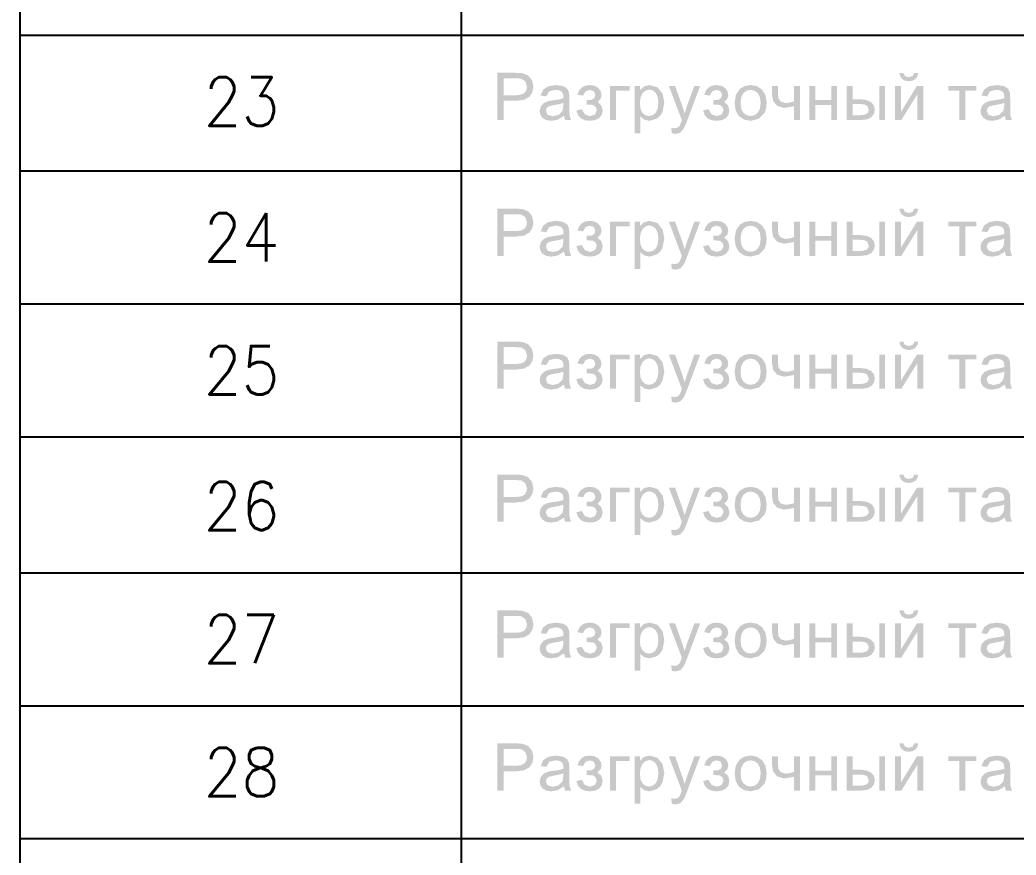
# Model space of a CAD drawing. Header units: millimetres. Extents: x 0 to 420, y 0 to 297.
# Drawn here: x 28.91 to 43.82, y 185.77 to 198.26 of the extents above; entities that cross this region are included whole.
import ezdxf

# ---------------------------------------------------------------- set-up
doc = ezdxf.new("R2010")
doc.units = ezdxf.units.MM
doc.layers.get('0').update_dxf_attribs({"linetype": 'CONTINUOUS'})
doc.styles.get("Standard").update_dxf_attribs({"font": 'STANDARD'})

msp = doc.modelspace()

# ---------------------------------------------------------------- hatches: boundary and pattern name
at = {"true_color": 0x0000fb}
h = msp.add_hatch(color=0, dxfattribs=at)
h.paths.add_polyline_path([(36.059403, 196.765333), (36.059403, 197.472542), (36.326191, 197.472542), (36.433678, 197.465927), (36.521321, 197.432303), (36.577545, 197.363952), (36.599042, 197.268041), (36.584642, 197.184463), (36.541716, 197.115354), (36.461032, 197.068501), (36.334459, 197.053067), (36.153109, 197.053067), (36.153109, 196.765333)], flags=0)
h.paths.add_polyline_path([(36.153109, 197.1363), (36.336113, 197.1363), (36.413352, 197.144638), (36.464546, 197.169925), (36.493071, 197.21037), (36.50258, 197.265285), (36.47998, 197.340801), (36.421551, 197.382694), (36.387651, 197.387172), (36.333908, 197.388757), (36.153109, 197.388757)], flags=0)
h = msp.add_hatch(color=0, dxfattribs=at)
h.paths.add_polyline_path([(42.01289, 197.277412), (42.099982, 197.277412), (42.099982, 196.887151), (42.340312, 197.277412), (42.434019, 197.277412), (42.434019, 196.765333), (42.347478, 196.765333), (42.347478, 197.153388), (42.106597, 196.765333), (42.01289, 196.765333)], flags=0)
h.paths.add_polyline_path([(42.301727, 197.471439), (42.360707, 197.471439), (42.345893, 197.418109), (42.31661, 197.378835), (42.273546, 197.354306), (42.218494, 197.346313), (42.162752, 197.354237), (42.119826, 197.378284), (42.090129, 197.417627), (42.075729, 197.471439), (42.13526, 197.471439), (42.161718, 197.422381), (42.215737, 197.406396), (42.274717, 197.42183)], flags=0)
h = msp.add_hatch(color=0, dxfattribs=at)
h.paths.add_polyline_path([(37.056346, 196.828722), (36.963191, 196.770293), (36.867279, 196.753757), (36.79259, 196.764092), (36.737744, 196.795098), (36.703775, 196.841951), (36.692544, 196.90038), (36.709632, 196.968731), (36.75428, 197.018892), (36.817119, 197.047555), (36.894289, 197.060784), (36.985101, 197.074013), (37.048629, 197.09055), (37.04918, 197.113149), (37.043048, 197.15828), (37.024927, 197.188115), (36.983172, 197.209957), (36.925708, 197.217329), (36.835309, 197.195832), (36.792314, 197.119764), (36.707427, 197.131339), (36.745461, 197.219534), (36.82208, 197.270797), (36.938386, 197.288987), (37.044771, 197.273553), (37.105404, 197.234417), (37.132414, 197.175988), (37.136823, 197.09551), (37.136823, 196.979755), (37.138133, 196.881019), (37.142336, 196.826517), (37.164384, 196.765333), (37.073434, 196.765333)], flags=0)
h.paths.add_polyline_path([(37.048629, 197.022199), (36.98958, 197.004284), (36.906967, 196.989677), (36.83145, 196.972038), (36.797275, 196.943926), (36.785148, 196.902585), (36.811055, 196.844708), (36.888225, 196.821557), (36.977522, 196.843605), (37.034849, 196.903688), (37.048629, 196.99078)], flags=0)
for points in [[(37.396627, 196.996843), (37.396627, 197.064642), (37.471592, 197.069052), (37.509075, 197.092203), (37.527265, 197.14071), (37.503563, 197.196934), (37.44348, 197.21788), (37.380986, 197.196107), (37.340403, 197.131339), (37.258272, 197.14512), (37.284196, 197.208062), (37.323867, 197.25302), (37.377179, 197.279995), (37.444032, 197.288987), (37.517136, 197.277825), (37.572465, 197.244339), (37.607467, 197.195212), (37.619318, 197.137403), (37.604091, 197.080903), (37.558684, 197.037633), (37.616562, 196.984716), (37.635854, 196.908649), (37.623176, 196.846086), (37.585694, 196.796752), (37.525336, 196.764506), (37.445134, 196.753757), (37.366775, 196.763481), (37.306917, 196.792687), (37.265455, 196.841426), (37.242287, 196.909751), (37.323867, 196.926839), (37.368515, 196.850771), (37.446788, 196.823761), (37.519548, 196.848566), (37.548762, 196.911956), (37.530572, 196.96377), (37.491436, 196.991882), (37.416471, 196.997394)], [(37.746009, 197.277412), (38.040909, 197.277412), (38.040909, 197.205754), (37.833101, 197.205754), (37.833101, 196.765333), (37.746009, 196.765333)], [(38.671409, 196.567997), (38.662038, 196.649577), (38.711647, 196.64186), (38.757398, 196.651782), (38.786062, 196.678241), (38.796879, 196.701254), (38.813071, 196.743284), (38.820788, 196.76423), (38.626209, 197.277412), (38.719916, 197.277412), (38.8263, 196.980858), (38.863232, 196.862346), (38.899061, 196.979204), (39.008753, 197.277412), (39.095293, 197.277412), (38.900714, 196.756513), (38.872671, 196.685337), (38.851656, 196.640207), (38.798739, 196.577368), (38.727633, 196.557524)], [(39.2936, 196.996843), (39.2936, 197.064642), (39.368566, 197.069052), (39.406048, 197.092203), (39.424238, 197.14071), (39.400536, 197.196934), (39.340454, 197.21788), (39.27796, 197.196107), (39.237376, 197.131339), (39.155245, 197.14512), (39.18117, 197.208062), (39.22084, 197.25302), (39.274153, 197.279995), (39.341005, 197.288987), (39.41411, 197.277825), (39.469438, 197.244339), (39.50444, 197.195212), (39.516291, 197.137403), (39.501064, 197.080903), (39.455658, 197.037633), (39.513535, 196.984716), (39.532828, 196.908649), (39.52015, 196.846086), (39.482667, 196.796752), (39.422309, 196.764506), (39.342107, 196.753757), (39.263749, 196.763481), (39.20389, 196.792687), (39.162428, 196.841426), (39.13926, 196.909751), (39.22084, 196.926839), (39.265488, 196.850771), (39.343761, 196.823761), (39.416521, 196.848566), (39.445736, 196.911956), (39.427546, 196.96377), (39.388409, 196.991882), (39.313444, 196.997394)], [(40.171779, 197.277412), (40.258871, 197.277412), (40.258871, 197.180398), (40.266036, 197.089447), (40.301865, 197.040389), (40.373523, 197.019443), (40.429747, 197.025782), (40.500854, 197.04535), (40.500854, 197.277412), (40.587946, 197.277412), (40.587946, 196.765333), (40.500854, 196.765333), (40.500854, 196.972038), (40.351475, 196.946682), (40.248398, 196.976448), (40.187764, 197.048657), (40.171779, 197.143466)], [(40.730284, 197.277412), (40.817376, 197.277412), (40.817376, 197.064642), (41.057706, 197.064642), (41.057706, 197.277412), (41.144798, 197.277412), (41.144798, 196.765333), (41.057706, 196.765333), (41.057706, 196.992433), (40.817376, 196.992433), (40.817376, 196.765333), (40.730284, 196.765333)], [(42.811043, 197.277412), (43.227211, 197.277412), (43.227211, 197.205754), (43.062397, 197.205754), (43.062397, 196.765333), (42.976408, 196.765333), (42.976408, 197.205754), (42.811043, 197.205754)], [(37.396627, 194.964843), (37.396627, 195.032642), (37.471592, 195.037052), (37.509075, 195.060203), (37.527265, 195.10871), (37.503563, 195.164934), (37.44348, 195.18588), (37.380986, 195.164107), (37.340403, 195.099339), (37.258272, 195.11312), (37.284196, 195.176062), (37.323867, 195.22102), (37.377179, 195.247995), (37.444032, 195.256987), (37.517136, 195.245825), (37.572465, 195.212339), (37.607467, 195.163212), (37.619318, 195.105403), (37.604091, 195.048903), (37.558684, 195.005633), (37.616562, 194.952716), (37.635854, 194.876649), (37.623176, 194.814086), (37.585694, 194.764752), (37.525336, 194.732506), (37.445134, 194.721757), (37.366775, 194.731481), (37.306917, 194.760687), (37.265455, 194.809426), (37.242287, 194.877751), (37.323867, 194.894839), (37.368515, 194.818771), (37.446788, 194.791761), (37.519548, 194.816566), (37.548762, 194.879956), (37.530572, 194.93177), (37.491436, 194.959882), (37.416471, 194.965394)], [(37.746009, 195.245412), (38.040909, 195.245412), (38.040909, 195.173754), (37.833101, 195.173754), (37.833101, 194.733333), (37.746009, 194.733333)], [(38.671409, 194.535997), (38.662038, 194.617577), (38.711647, 194.60986), (38.757398, 194.619782), (38.786062, 194.646241), (38.796879, 194.669254), (38.813071, 194.711284), (38.820788, 194.73223), (38.626209, 195.245412), (38.719916, 195.245412), (38.8263, 194.948858), (38.863232, 194.830346), (38.899061, 194.947204), (39.008753, 195.245412), (39.095293, 195.245412), (38.900714, 194.724513), (38.872671, 194.653337), (38.851656, 194.608207), (38.798739, 194.545368), (38.727633, 194.525524)], [(39.2936, 194.964843), (39.2936, 195.032642), (39.368566, 195.037052), (39.406048, 195.060203), (39.424238, 195.10871), (39.400536, 195.164934), (39.340454, 195.18588), (39.27796, 195.164107), (39.237376, 195.099339), (39.155245, 195.11312), (39.18117, 195.176062), (39.22084, 195.22102), (39.274153, 195.247995), (39.341005, 195.256987), (39.41411, 195.245825), (39.469438, 195.212339), (39.50444, 195.163212), (39.516291, 195.105403), (39.501064, 195.048903), (39.455658, 195.005633), (39.513535, 194.952716), (39.532828, 194.876649), (39.52015, 194.814086), (39.482667, 194.764752), (39.422309, 194.732506), (39.342107, 194.721757), (39.263749, 194.731481), (39.20389, 194.760687), (39.162428, 194.809426), (39.13926, 194.877751), (39.22084, 194.894839), (39.265488, 194.818771), (39.343761, 194.791761), (39.416521, 194.816566), (39.445736, 194.879956), (39.427546, 194.93177), (39.388409, 194.959882), (39.313444, 194.965394)], [(40.171779, 195.245412), (40.258871, 195.245412), (40.258871, 195.148398), (40.266036, 195.057447), (40.301865, 195.008389), (40.373523, 194.987443), (40.429747, 194.993782), (40.500854, 195.01335), (40.500854, 195.245412), (40.587946, 195.245412), (40.587946, 194.733333), (40.500854, 194.733333), (40.500854, 194.940038), (40.351475, 194.914682), (40.248398, 194.944448), (40.187764, 195.016657), (40.171779, 195.111466)], [(40.730284, 195.245412), (40.817376, 195.245412), (40.817376, 195.032642), (41.057706, 195.032642), (41.057706, 195.245412), (41.144798, 195.245412), (41.144798, 194.733333), (41.057706, 194.733333), (41.057706, 194.960433), (40.817376, 194.960433), (40.817376, 194.733333), (40.730284, 194.733333)], [(42.811043, 195.245412), (43.227211, 195.245412), (43.227211, 195.173754), (43.062397, 195.173754), (43.062397, 194.733333), (42.976408, 194.733333), (42.976408, 195.173754), (42.811043, 195.173754)], [(37.396627, 192.975176), (37.396627, 193.042976), (37.471592, 193.047386), (37.509075, 193.070537), (37.527265, 193.119043), (37.503563, 193.175267), (37.44348, 193.196214), (37.380986, 193.174441), (37.340403, 193.109673), (37.258272, 193.123453), (37.284196, 193.186395), (37.323867, 193.231354), (37.377179, 193.258329), (37.444032, 193.26732), (37.517136, 193.256158), (37.572465, 193.222672), (37.607467, 193.173545), (37.619318, 193.115736), (37.604091, 193.059237), (37.558684, 193.015966), (37.616562, 192.96305), (37.635854, 192.886982), (37.623176, 192.824419), (37.585694, 192.775085), (37.525336, 192.742839), (37.445134, 192.73209), (37.366775, 192.741814), (37.306917, 192.77102), (37.265455, 192.819759), (37.242287, 192.888084), (37.323867, 192.905172), (37.368515, 192.829104), (37.446788, 192.802095), (37.519548, 192.826899), (37.548762, 192.890289), (37.530572, 192.942103), (37.491436, 192.970215), (37.416471, 192.975728)], [(37.746009, 193.255745), (38.040909, 193.255745), (38.040909, 193.184087), (37.833101, 193.184087), (37.833101, 192.743666), (37.746009, 192.743666)], [(38.671409, 192.546331), (38.662038, 192.627911), (38.711647, 192.620194), (38.757398, 192.630116), (38.786062, 192.656574), (38.796879, 192.679587), (38.813071, 192.721617), (38.820788, 192.742563), (38.626209, 193.255745), (38.719916, 193.255745), (38.8263, 192.959191), (38.863232, 192.84068), (38.899061, 192.957537), (39.008753, 193.255745), (39.095293, 193.255745), (38.900714, 192.734846), (38.872671, 192.663671), (38.851656, 192.61854), (38.798739, 192.555701), (38.727633, 192.535858)], [(39.2936, 192.975176), (39.2936, 193.042976), (39.368566, 193.047386), (39.406048, 193.070537), (39.424238, 193.119043), (39.400536, 193.175267), (39.340454, 193.196214), (39.27796, 193.174441), (39.237376, 193.109673), (39.155245, 193.123453), (39.18117, 193.186395), (39.22084, 193.231354), (39.274153, 193.258329), (39.341005, 193.26732), (39.41411, 193.256158), (39.469438, 193.222672), (39.50444, 193.173545), (39.516291, 193.115736), (39.501064, 193.059237), (39.455658, 193.015966), (39.513535, 192.96305), (39.532828, 192.886982), (39.52015, 192.824419), (39.482667, 192.775085), (39.422309, 192.742839), (39.342107, 192.73209), (39.263749, 192.741814), (39.20389, 192.77102), (39.162428, 192.819759), (39.13926, 192.888084), (39.22084, 192.905172), (39.265488, 192.829104), (39.343761, 192.802095), (39.416521, 192.826899), (39.445736, 192.890289), (39.427546, 192.942103), (39.388409, 192.970215), (39.313444, 192.975728)], [(40.171779, 193.255745), (40.258871, 193.255745), (40.258871, 193.158731), (40.266036, 193.06778), (40.301865, 193.018722), (40.373523, 192.997776), (40.429747, 193.004115), (40.500854, 193.023683), (40.500854, 193.255745), (40.587946, 193.255745), (40.587946, 192.743666), (40.500854, 192.743666), (40.500854, 192.950372), (40.351475, 192.925016), (40.248398, 192.954781), (40.187764, 193.026991), (40.171779, 193.1218)], [(40.730284, 193.255745), (40.817376, 193.255745), (40.817376, 193.042976), (41.057706, 193.042976), (41.057706, 193.255745), (41.144798, 193.255745), (41.144798, 192.743666), (41.057706, 192.743666), (41.057706, 192.970767), (40.817376, 192.970767), (40.817376, 192.743666), (40.730284, 192.743666)], [(42.811043, 193.255745), (43.227211, 193.255745), (43.227211, 193.184087), (43.062397, 193.184087), (43.062397, 192.743666), (42.976408, 192.743666), (42.976408, 193.184087), (42.811043, 193.184087)], [(37.396627, 190.98551), (37.396627, 191.053309), (37.471592, 191.057719), (37.509075, 191.08087), (37.527265, 191.129377), (37.503563, 191.185601), (37.44348, 191.206547), (37.380986, 191.184774), (37.340403, 191.120006), (37.258272, 191.133787), (37.284196, 191.196728), (37.323867, 191.241687), (37.377179, 191.268662), (37.444032, 191.277654), (37.517136, 191.266492), (37.572465, 191.233005), (37.607467, 191.183878), (37.619318, 191.12607), (37.604091, 191.06957), (37.558684, 191.0263), (37.616562, 190.973383), (37.635854, 190.897315), (37.623176, 190.834752), (37.585694, 190.785419), (37.525336, 190.753172), (37.445134, 190.742424), (37.366775, 190.752147), (37.306917, 190.781353), (37.265455, 190.830093), (37.242287, 190.898418), (37.323867, 190.915505), (37.368515, 190.839438), (37.446788, 190.812428), (37.519548, 190.837233), (37.548762, 190.900623), (37.530572, 190.952437), (37.491436, 190.980549), (37.416471, 190.986061)], [(37.746009, 191.266078), (38.040909, 191.266078), (38.040909, 191.19442), (37.833101, 191.19442), (37.833101, 190.753999), (37.746009, 190.753999)], [(38.671409, 190.556664), (38.662038, 190.638244), (38.711647, 190.630527), (38.757398, 190.640449), (38.786062, 190.666907), (38.796879, 190.68992), (38.813071, 190.731951), (38.820788, 190.752897), (38.626209, 191.266078), (38.719916, 191.266078), (38.8263, 190.969524), (38.863232, 190.851013), (38.899061, 190.967871), (39.008753, 191.266078), (39.095293, 191.266078), (38.900714, 190.74518), (38.872671, 190.674004), (38.851656, 190.628873), (38.798739, 190.566035), (38.727633, 190.546191)], [(39.2936, 190.98551), (39.2936, 191.053309), (39.368566, 191.057719), (39.406048, 191.08087), (39.424238, 191.129377), (39.400536, 191.185601), (39.340454, 191.206547), (39.27796, 191.184774), (39.237376, 191.120006), (39.155245, 191.133787), (39.18117, 191.196728), (39.22084, 191.241687), (39.274153, 191.268662), (39.341005, 191.277654), (39.41411, 191.266492), (39.469438, 191.233005), (39.50444, 191.183878), (39.516291, 191.12607), (39.501064, 191.06957), (39.455658, 191.0263), (39.513535, 190.973383), (39.532828, 190.897315), (39.52015, 190.834752), (39.482667, 190.785419), (39.422309, 190.753172), (39.342107, 190.742424), (39.263749, 190.752147), (39.20389, 190.781353), (39.162428, 190.830093), (39.13926, 190.898418), (39.22084, 190.915505), (39.265488, 190.839438), (39.343761, 190.812428), (39.416521, 190.837233), (39.445736, 190.900623), (39.427546, 190.952437), (39.388409, 190.980549), (39.313444, 190.986061)], [(40.171779, 191.266078), (40.258871, 191.266078), (40.258871, 191.169064), (40.266036, 191.078114), (40.301865, 191.029056), (40.373523, 191.008109), (40.429747, 191.014448), (40.500854, 191.034017), (40.500854, 191.266078), (40.587946, 191.266078), (40.587946, 190.753999), (40.500854, 190.753999), (40.500854, 190.960705), (40.351475, 190.935349), (40.248398, 190.965115), (40.187764, 191.037324), (40.171779, 191.132133)], [(40.730284, 191.266078), (40.817376, 191.266078), (40.817376, 191.053309), (41.057706, 191.053309), (41.057706, 191.266078), (41.144798, 191.266078), (41.144798, 190.753999), (41.057706, 190.753999), (41.057706, 190.9811), (40.817376, 190.9811), (40.817376, 190.753999), (40.730284, 190.753999)], [(42.811043, 191.266078), (43.227211, 191.266078), (43.227211, 191.19442), (43.062397, 191.19442), (43.062397, 190.753999), (42.976408, 190.753999), (42.976408, 191.19442), (42.811043, 191.19442)], [(37.396627, 188.95351), (37.396627, 189.021309), (37.471592, 189.025719), (37.509075, 189.04887), (37.527265, 189.097377), (37.503563, 189.153601), (37.44348, 189.174547), (37.380986, 189.152774), (37.340403, 189.088006), (37.258272, 189.101787), (37.284196, 189.164728), (37.323867, 189.209687), (37.377179, 189.236662), (37.444032, 189.245654), (37.517136, 189.234492), (37.572465, 189.201005), (37.607467, 189.151878), (37.619318, 189.09407), (37.604091, 189.03757), (37.558684, 188.9943), (37.616562, 188.941383), (37.635854, 188.865315), (37.623176, 188.802752), (37.585694, 188.753419), (37.525336, 188.721172), (37.445134, 188.710424), (37.366775, 188.720148), (37.306917, 188.749353), (37.265455, 188.798093), (37.242287, 188.866418), (37.323867, 188.883505), (37.368515, 188.807438), (37.446788, 188.780428), (37.519548, 188.805233), (37.548762, 188.868623), (37.530572, 188.920437), (37.491436, 188.948549), (37.416471, 188.954061)], [(37.746009, 189.234078), (38.040909, 189.234078), (38.040909, 189.16242), (37.833101, 189.16242), (37.833101, 188.721999), (37.746009, 188.721999)], [(38.671409, 188.524664), (38.662038, 188.606244), (38.711647, 188.598527), (38.757398, 188.608449), (38.786062, 188.634907), (38.796879, 188.65792), (38.813071, 188.699951), (38.820788, 188.720897), (38.626209, 189.234078), (38.719916, 189.234078), (38.8263, 188.937524), (38.863232, 188.819013), (38.899061, 188.935871), (39.008753, 189.234078), (39.095293, 189.234078), (38.900714, 188.71318), (38.872671, 188.642004), (38.851656, 188.596873), (38.798739, 188.534035), (38.727633, 188.514191)], [(39.2936, 188.95351), (39.2936, 189.021309), (39.368566, 189.025719), (39.406048, 189.04887), (39.424238, 189.097377), (39.400536, 189.153601), (39.340454, 189.174547), (39.27796, 189.152774), (39.237376, 189.088006), (39.155245, 189.101787), (39.18117, 189.164728), (39.22084, 189.209687), (39.274153, 189.236662), (39.341005, 189.245654), (39.41411, 189.234492), (39.469438, 189.201005), (39.50444, 189.151878), (39.516291, 189.09407), (39.501064, 189.03757), (39.455658, 188.9943), (39.513535, 188.941383), (39.532828, 188.865315), (39.52015, 188.802752), (39.482667, 188.753419), (39.422309, 188.721172), (39.342107, 188.710424), (39.263749, 188.720148), (39.20389, 188.749353), (39.162428, 188.798093), (39.13926, 188.866418), (39.22084, 188.883505), (39.265488, 188.807438), (39.343761, 188.780428), (39.416521, 188.805233), (39.445736, 188.868623), (39.427546, 188.920437), (39.388409, 188.948549), (39.313444, 188.954061)], [(40.171779, 189.234078), (40.258871, 189.234078), (40.258871, 189.137064), (40.266036, 189.046114), (40.301865, 188.997056), (40.373523, 188.976109), (40.429747, 188.982448), (40.500854, 189.002017), (40.500854, 189.234078), (40.587946, 189.234078), (40.587946, 188.721999), (40.500854, 188.721999), (40.500854, 188.928705), (40.351475, 188.903349), (40.248398, 188.933115), (40.187764, 189.005324), (40.171779, 189.100133)], [(40.730284, 189.234078), (40.817376, 189.234078), (40.817376, 189.021309), (41.057706, 189.021309), (41.057706, 189.234078), (41.144798, 189.234078), (41.144798, 188.721999), (41.057706, 188.721999), (41.057706, 188.9491), (40.817376, 188.9491), (40.817376, 188.721999), (40.730284, 188.721999)], [(42.811043, 189.234078), (43.227211, 189.234078), (43.227211, 189.16242), (43.062397, 189.16242), (43.062397, 188.721999), (42.976408, 188.721999), (42.976408, 189.16242), (42.811043, 189.16242)], [(37.396627, 186.963843), (37.396627, 187.031642), (37.471592, 187.036052), (37.509075, 187.059203), (37.527265, 187.10771), (37.503563, 187.163934), (37.44348, 187.18488), (37.380986, 187.163107), (37.340403, 187.09834), (37.258272, 187.11212), (37.284196, 187.175062), (37.323867, 187.22002), (37.377179, 187.246995), (37.444032, 187.255987), (37.517136, 187.244825), (37.572465, 187.211339), (37.607467, 187.162212), (37.619318, 187.104403), (37.604091, 187.047903), (37.558684, 187.004633), (37.616562, 186.951716), (37.635854, 186.875649), (37.623176, 186.813086), (37.585694, 186.763752), (37.525336, 186.731506), (37.445134, 186.720757), (37.366775, 186.730481), (37.306917, 186.759687), (37.265455, 186.808426), (37.242287, 186.876751), (37.323867, 186.893839), (37.368515, 186.817771), (37.446788, 186.790761), (37.519548, 186.815566), (37.548762, 186.878956), (37.530572, 186.93077), (37.491436, 186.958882), (37.416471, 186.964394)], [(37.746009, 187.244412), (38.040909, 187.244412), (38.040909, 187.172754), (37.833101, 187.172754), (37.833101, 186.732333), (37.746009, 186.732333)], [(38.671409, 186.534998), (38.662038, 186.616577), (38.711647, 186.60886), (38.757398, 186.618782), (38.786062, 186.645241), (38.796879, 186.668254), (38.813071, 186.710284), (38.820788, 186.73123), (38.626209, 187.244412), (38.719916, 187.244412), (38.8263, 186.947858), (38.863232, 186.829346), (38.899061, 186.946204), (39.008753, 187.244412), (39.095293, 187.244412), (38.900714, 186.723513), (38.872671, 186.652337), (38.851656, 186.607207), (38.798739, 186.544368), (38.727633, 186.524524)], [(39.2936, 186.963843), (39.2936, 187.031642), (39.368566, 187.036052), (39.406048, 187.059203), (39.424238, 187.10771), (39.400536, 187.163934), (39.340454, 187.18488), (39.27796, 187.163107), (39.237376, 187.09834), (39.155245, 187.11212), (39.18117, 187.175062), (39.22084, 187.22002), (39.274153, 187.246995), (39.341005, 187.255987), (39.41411, 187.244825), (39.469438, 187.211339), (39.50444, 187.162212), (39.516291, 187.104403), (39.501064, 187.047903), (39.455658, 187.004633), (39.513535, 186.951716), (39.532828, 186.875649), (39.52015, 186.813086), (39.482667, 186.763752), (39.422309, 186.731506), (39.342107, 186.720757), (39.263749, 186.730481), (39.20389, 186.759687), (39.162428, 186.808426), (39.13926, 186.876751), (39.22084, 186.893839), (39.265488, 186.817771), (39.343761, 186.790761), (39.416521, 186.815566), (39.445736, 186.878956), (39.427546, 186.93077), (39.388409, 186.958882), (39.313444, 186.964394)], [(40.171779, 187.244412), (40.258871, 187.244412), (40.258871, 187.147398), (40.266036, 187.056447), (40.301865, 187.007389), (40.373523, 186.986443), (40.429747, 186.992782), (40.500854, 187.01235), (40.500854, 187.244412), (40.587946, 187.244412), (40.587946, 186.732333), (40.500854, 186.732333), (40.500854, 186.939038), (40.351475, 186.913682), (40.248398, 186.943448), (40.187764, 187.015657), (40.171779, 187.110466)], [(40.730284, 187.244412), (40.817376, 187.244412), (40.817376, 187.031642), (41.057706, 187.031642), (41.057706, 187.244412), (41.144798, 187.244412), (41.144798, 186.732333), (41.057706, 186.732333), (41.057706, 186.959433), (40.817376, 186.959433), (40.817376, 186.732333), (40.730284, 186.732333)], [(42.811043, 187.244412), (43.227211, 187.244412), (43.227211, 187.172754), (43.062397, 187.172754), (43.062397, 186.732333), (42.976408, 186.732333), (42.976408, 187.172754), (42.811043, 187.172754)]]:
    msp.add_hatch(color=0, dxfattribs=at).paths.add_polyline_path(points, flags=0)
h = msp.add_hatch(color=0, dxfattribs=at)
h.paths.add_polyline_path([(38.113949, 196.5691), (38.113949, 197.277412), (38.193324, 197.277412), (38.193324, 197.211266), (38.256162, 197.269143), (38.341601, 197.288987), (38.457356, 197.255363), (38.532873, 197.160003), (38.55878, 197.025506), (38.530668, 196.883844), (38.49601, 196.828171), (38.448537, 196.787381), (38.335537, 196.753757), (38.257265, 196.771947), (38.201041, 196.818249), (38.201041, 196.5691)], flags=0)
h.paths.add_polyline_path([(38.192773, 197.01834), (38.202695, 196.932282), (38.23246, 196.872268), (38.276626, 196.837059), (38.329474, 196.825415), (38.383218, 196.837473), (38.428693, 196.873922), (38.459699, 196.936347), (38.470034, 197.026057), (38.459837, 197.111289), (38.429795, 197.172129), (38.385491, 197.208854), (38.333333, 197.221188), (38.281174, 197.208096), (38.235216, 197.169373), (38.203246, 197.105639)], flags=0)
h = msp.add_hatch(color=0, dxfattribs=at)
h.paths.add_polyline_path([(39.61046, 197.021648), (39.630029, 197.145327), (39.689284, 197.232212), (39.762527, 197.274655), (39.850239, 197.288987), (39.946219, 197.271624), (40.022769, 197.219534), (40.073137, 197.137196), (40.090018, 197.028813), (40.082576, 196.940068), (40.060252, 196.87282), (39.974262, 196.785176), (39.850239, 196.753757), (39.753087, 196.770845), (39.676606, 196.822659), (39.626997, 196.90665)], flags=0)
h.paths.add_polyline_path([(39.699206, 197.021648), (39.709955, 196.935176), (39.742201, 196.873922), (39.790639, 196.837473), (39.850239, 196.825415), (39.909357, 196.837542), (39.957726, 196.874473), (39.989972, 196.936416), (40.000721, 197.024404), (39.989972, 197.107499), (39.957726, 197.168271), (39.909357, 197.204996), (39.850239, 197.217329), (39.790639, 197.204996), (39.742201, 197.168271), (39.709955, 197.107155)], flags=0)
h = msp.add_hatch(color=0, dxfattribs=at)
h.paths.add_polyline_path([(41.774838, 197.277412), (41.861379, 197.277412), (41.861379, 196.765333), (41.774838, 196.765333)], flags=0)
h.paths.add_polyline_path([(41.289218, 197.277412), (41.375758, 197.277412), (41.375758, 197.07732), (41.486001, 197.07732), (41.581086, 197.066709), (41.651366, 197.035428), (41.69505, 196.985956), (41.709795, 196.920775), (41.69753, 196.860899), (41.661288, 196.810532), (41.598036, 196.776564), (41.505845, 196.765333), (41.289218, 196.765333)], flags=0)
h.paths.add_polyline_path([(41.375758, 196.836991), (41.46726, 196.836991), (41.53754, 196.841951), (41.584669, 196.856834), (41.61099, 196.882741), (41.619947, 196.920224), (41.593488, 196.979204), (41.551665, 196.999048), (41.478836, 197.005662), (41.375758, 197.005662)], flags=0)
h = msp.add_hatch(color=0, dxfattribs=at)
h.paths.add_polyline_path([(43.654865, 196.828722), (43.56171, 196.770293), (43.465798, 196.753757), (43.391109, 196.764092), (43.336263, 196.795098), (43.302294, 196.841951), (43.291063, 196.90038), (43.308151, 196.968731), (43.352799, 197.018892), (43.415638, 197.047555), (43.492808, 197.060784), (43.58362, 197.074013), (43.647148, 197.09055), (43.647699, 197.113149), (43.641567, 197.15828), (43.623446, 197.188115), (43.581691, 197.209957), (43.524227, 197.217329), (43.433828, 197.195832), (43.390833, 197.119764), (43.305946, 197.131339), (43.34398, 197.219534), (43.420599, 197.270797), (43.536905, 197.288987), (43.643289, 197.273553), (43.703923, 197.234417), (43.730933, 197.175988), (43.735342, 197.09551), (43.735342, 196.979755), (43.736652, 196.881019), (43.740855, 196.826517), (43.762903, 196.765333), (43.671953, 196.765333)], flags=0)
h.paths.add_polyline_path([(43.647148, 197.022199), (43.588099, 197.004284), (43.505486, 196.989677), (43.429969, 196.972038), (43.395794, 196.943926), (43.383667, 196.902585), (43.409574, 196.844708), (43.486744, 196.821557), (43.576041, 196.843605), (43.633368, 196.903688), (43.647148, 196.99078)], flags=0)
h = msp.add_hatch(color=0, dxfattribs=at)
h.paths.add_polyline_path([(36.059403, 194.733333), (36.059403, 195.440542), (36.326191, 195.440542), (36.433678, 195.433927), (36.521321, 195.400303), (36.577545, 195.331952), (36.599042, 195.236041), (36.584642, 195.152463), (36.541716, 195.083354), (36.461032, 195.036501), (36.334459, 195.021067), (36.153109, 195.021067), (36.153109, 194.733333)], flags=0)
h.paths.add_polyline_path([(36.153109, 195.1043), (36.336113, 195.1043), (36.413352, 195.112638), (36.464546, 195.137925), (36.493071, 195.17837), (36.50258, 195.233285), (36.47998, 195.308801), (36.421551, 195.350694), (36.387651, 195.355172), (36.333908, 195.356757), (36.153109, 195.356757)], flags=0)
h = msp.add_hatch(color=0, dxfattribs=at)
h.paths.add_polyline_path([(42.01289, 195.245412), (42.099982, 195.245412), (42.099982, 194.855151), (42.340312, 195.245412), (42.434019, 195.245412), (42.434019, 194.733333), (42.347478, 194.733333), (42.347478, 195.121388), (42.106597, 194.733333), (42.01289, 194.733333)], flags=0)
h.paths.add_polyline_path([(42.301727, 195.439439), (42.360707, 195.439439), (42.345893, 195.386109), (42.31661, 195.346835), (42.273546, 195.322306), (42.218494, 195.314313), (42.162752, 195.322237), (42.119826, 195.346284), (42.090129, 195.385627), (42.075729, 195.439439), (42.13526, 195.439439), (42.161718, 195.390381), (42.215737, 195.374396), (42.274717, 195.38983)], flags=0)
h = msp.add_hatch(color=0, dxfattribs=at)
h.paths.add_polyline_path([(37.056346, 194.796722), (36.963191, 194.738293), (36.867279, 194.721757), (36.79259, 194.732092), (36.737744, 194.763098), (36.703775, 194.809951), (36.692544, 194.86838), (36.709632, 194.936731), (36.75428, 194.986892), (36.817119, 195.015555), (36.894289, 195.028784), (36.985101, 195.042013), (37.048629, 195.05855), (37.04918, 195.081149), (37.043048, 195.12628), (37.024927, 195.156115), (36.983172, 195.177957), (36.925708, 195.185329), (36.835309, 195.163832), (36.792314, 195.087764), (36.707427, 195.099339), (36.745461, 195.187534), (36.82208, 195.238797), (36.938386, 195.256987), (37.044771, 195.241553), (37.105404, 195.202417), (37.132414, 195.143988), (37.136823, 195.063511), (37.136823, 194.947755), (37.138133, 194.849019), (37.142336, 194.794517), (37.164384, 194.733333), (37.073434, 194.733333)], flags=0)
h.paths.add_polyline_path([(37.048629, 194.990199), (36.98958, 194.972284), (36.906967, 194.957677), (36.83145, 194.940038), (36.797275, 194.911926), (36.785148, 194.870585), (36.811055, 194.812708), (36.888225, 194.789557), (36.977522, 194.811605), (37.034849, 194.871688), (37.048629, 194.95878)], flags=0)
h = msp.add_hatch(color=0, dxfattribs=at)
h.paths.add_polyline_path([(38.113949, 194.5371), (38.113949, 195.245412), (38.193324, 195.245412), (38.193324, 195.179266), (38.256162, 195.237143), (38.341601, 195.256987), (38.457356, 195.223363), (38.532873, 195.128003), (38.55878, 194.993506), (38.530668, 194.851844), (38.49601, 194.796171), (38.448537, 194.755381), (38.335537, 194.721757), (38.257265, 194.739947), (38.201041, 194.786249), (38.201041, 194.5371)], flags=0)
h.paths.add_polyline_path([(38.192773, 194.98634), (38.202695, 194.900282), (38.23246, 194.840268), (38.276626, 194.805059), (38.329474, 194.793415), (38.383218, 194.805473), (38.428693, 194.841922), (38.459699, 194.904347), (38.470034, 194.994057), (38.459837, 195.079289), (38.429795, 195.140129), (38.385491, 195.176854), (38.333333, 195.189188), (38.281174, 195.176096), (38.235216, 195.137373), (38.203246, 195.073639)], flags=0)
h = msp.add_hatch(color=0, dxfattribs=at)
h.paths.add_polyline_path([(39.61046, 194.989648), (39.630029, 195.113327), (39.689284, 195.200212), (39.762527, 195.242655), (39.850239, 195.256987), (39.946219, 195.239624), (40.022769, 195.187534), (40.073137, 195.105196), (40.090018, 194.996813), (40.082576, 194.908068), (40.060252, 194.84082), (39.974262, 194.753176), (39.850239, 194.721757), (39.753087, 194.738845), (39.676606, 194.790659), (39.626997, 194.87465)], flags=0)
h.paths.add_polyline_path([(39.699206, 194.989648), (39.709955, 194.903176), (39.742201, 194.841922), (39.790639, 194.805473), (39.850239, 194.793415), (39.909357, 194.805542), (39.957726, 194.842473), (39.989972, 194.904416), (40.000721, 194.992404), (39.989972, 195.075499), (39.957726, 195.136271), (39.909357, 195.172996), (39.850239, 195.185329), (39.790639, 195.172996), (39.742201, 195.136271), (39.709955, 195.075155)], flags=0)
h = msp.add_hatch(color=0, dxfattribs=at)
h.paths.add_polyline_path([(41.774838, 195.245412), (41.861379, 195.245412), (41.861379, 194.733333), (41.774838, 194.733333)], flags=0)
h.paths.add_polyline_path([(41.289218, 195.245412), (41.375758, 195.245412), (41.375758, 195.04532), (41.486001, 195.04532), (41.581086, 195.03471), (41.651366, 195.003428), (41.69505, 194.953956), (41.709795, 194.888775), (41.69753, 194.8289), (41.661288, 194.778532), (41.598036, 194.744564), (41.505845, 194.733333), (41.289218, 194.733333)], flags=0)
h.paths.add_polyline_path([(41.375758, 194.804991), (41.46726, 194.804991), (41.53754, 194.809951), (41.584669, 194.824834), (41.61099, 194.850741), (41.619947, 194.888224), (41.593488, 194.947204), (41.551665, 194.967048), (41.478836, 194.973662), (41.375758, 194.973662)], flags=0)
h = msp.add_hatch(color=0, dxfattribs=at)
h.paths.add_polyline_path([(43.654865, 194.796722), (43.56171, 194.738293), (43.465798, 194.721757), (43.391109, 194.732092), (43.336263, 194.763098), (43.302294, 194.809951), (43.291063, 194.86838), (43.308151, 194.936731), (43.352799, 194.986892), (43.415638, 195.015555), (43.492808, 195.028784), (43.58362, 195.042013), (43.647148, 195.05855), (43.647699, 195.081149), (43.641567, 195.12628), (43.623446, 195.156115), (43.581691, 195.177957), (43.524227, 195.185329), (43.433828, 195.163832), (43.390833, 195.087764), (43.305946, 195.099339), (43.34398, 195.187534), (43.420599, 195.238797), (43.536905, 195.256987), (43.643289, 195.241553), (43.703923, 195.202417), (43.730933, 195.143988), (43.735342, 195.063511), (43.735342, 194.947755), (43.736652, 194.849019), (43.740855, 194.794517), (43.762903, 194.733333), (43.671953, 194.733333)], flags=0)
h.paths.add_polyline_path([(43.647148, 194.990199), (43.588099, 194.972284), (43.505486, 194.957677), (43.429969, 194.940038), (43.395794, 194.911926), (43.383667, 194.870585), (43.409574, 194.812708), (43.486744, 194.789557), (43.576041, 194.811605), (43.633368, 194.871688), (43.647148, 194.95878)], flags=0)
h = msp.add_hatch(color=0, dxfattribs=at)
h.paths.add_polyline_path([(36.059403, 192.743666), (36.059403, 193.450875), (36.326191, 193.450875), (36.433678, 193.444261), (36.521321, 193.410636), (36.577545, 193.342286), (36.599042, 193.246374), (36.584642, 193.162796), (36.541716, 193.093688), (36.461032, 193.046834), (36.334459, 193.0314), (36.153109, 193.0314), (36.153109, 192.743666)], flags=0)
h.paths.add_polyline_path([(36.153109, 193.114634), (36.336113, 193.114634), (36.413352, 193.122971), (36.464546, 193.148258), (36.493071, 193.188703), (36.50258, 193.243618), (36.47998, 193.319135), (36.421551, 193.361027), (36.387651, 193.365506), (36.333908, 193.36709), (36.153109, 193.36709)], flags=0)
h = msp.add_hatch(color=0, dxfattribs=at)
h.paths.add_polyline_path([(42.01289, 193.255745), (42.099982, 193.255745), (42.099982, 192.865484), (42.340312, 193.255745), (42.434019, 193.255745), (42.434019, 192.743666), (42.347478, 192.743666), (42.347478, 193.131721), (42.106597, 192.743666), (42.01289, 192.743666)], flags=0)
h.paths.add_polyline_path([(42.301727, 193.449773), (42.360707, 193.449773), (42.345893, 193.396443), (42.31661, 193.357168), (42.273546, 193.332639), (42.218494, 193.324647), (42.162752, 193.332571), (42.119826, 193.356617), (42.090129, 193.39596), (42.075729, 193.449773), (42.13526, 193.449773), (42.161718, 193.400715), (42.215737, 193.384729), (42.274717, 193.400163)], flags=0)
h = msp.add_hatch(color=0, dxfattribs=at)
h.paths.add_polyline_path([(37.056346, 192.807056), (36.963191, 192.748627), (36.867279, 192.73209), (36.79259, 192.742426), (36.737744, 192.773432), (36.703775, 192.820285), (36.692544, 192.878714), (36.709632, 192.947064), (36.75428, 192.997225), (36.817119, 193.025888), (36.894289, 193.039117), (36.985101, 193.052346), (37.048629, 193.068883), (37.04918, 193.091483), (37.043048, 193.136613), (37.024927, 193.166448), (36.983172, 193.18829), (36.925708, 193.195662), (36.835309, 193.174165), (36.792314, 193.098097), (36.707427, 193.109673), (36.745461, 193.197867), (36.82208, 193.24913), (36.938386, 193.26732), (37.044771, 193.251886), (37.105404, 193.21275), (37.132414, 193.154321), (37.136823, 193.073844), (37.136823, 192.958089), (37.138133, 192.859352), (37.142336, 192.804851), (37.164384, 192.743666), (37.073434, 192.743666)], flags=0)
h.paths.add_polyline_path([(37.048629, 193.000532), (36.98958, 192.982618), (36.906967, 192.968011), (36.83145, 192.950372), (36.797275, 192.92226), (36.785148, 192.880918), (36.811055, 192.823041), (36.888225, 192.79989), (36.977522, 192.821938), (37.034849, 192.882021), (37.048629, 192.969113)], flags=0)
h = msp.add_hatch(color=0, dxfattribs=at)
h.paths.add_polyline_path([(38.113949, 192.547433), (38.113949, 193.255745), (38.193324, 193.255745), (38.193324, 193.189599), (38.256162, 193.247477), (38.341601, 193.26732), (38.457356, 193.233696), (38.532873, 193.138336), (38.55878, 193.00384), (38.530668, 192.862177), (38.49601, 192.806504), (38.448537, 192.765715), (38.335537, 192.73209), (38.257265, 192.75028), (38.201041, 192.796583), (38.201041, 192.547433)], flags=0)
h.paths.add_polyline_path([(38.192773, 192.996674), (38.202695, 192.910615), (38.23246, 192.850602), (38.276626, 192.815393), (38.329474, 192.803748), (38.383218, 192.815806), (38.428693, 192.852255), (38.459699, 192.91468), (38.470034, 193.004391), (38.459837, 193.089622), (38.429795, 193.150463), (38.385491, 193.187187), (38.333333, 193.199521), (38.281174, 193.18643), (38.235216, 193.147707), (38.203246, 193.083972)], flags=0)
h = msp.add_hatch(color=0, dxfattribs=at)
h.paths.add_polyline_path([(39.61046, 192.999981), (39.630029, 193.12366), (39.689284, 193.210545), (39.762527, 193.252989), (39.850239, 193.26732), (39.946219, 193.249957), (40.022769, 193.197867), (40.073137, 193.11553), (40.090018, 193.007147), (40.082576, 192.918401), (40.060252, 192.851153), (39.974262, 192.76351), (39.850239, 192.73209), (39.753087, 192.749178), (39.676606, 192.800992), (39.626997, 192.884984)], flags=0)
h.paths.add_polyline_path([(39.699206, 192.999981), (39.709955, 192.913509), (39.742201, 192.852255), (39.790639, 192.815806), (39.850239, 192.803748), (39.909357, 192.815875), (39.957726, 192.852807), (39.989972, 192.914749), (40.000721, 193.002737), (39.989972, 193.085833), (39.957726, 193.146604), (39.909357, 193.183329), (39.850239, 193.195662), (39.790639, 193.183329), (39.742201, 193.146604), (39.709955, 193.085488)], flags=0)
h = msp.add_hatch(color=0, dxfattribs=at)
h.paths.add_polyline_path([(41.774838, 193.255745), (41.861379, 193.255745), (41.861379, 192.743666), (41.774838, 192.743666)], flags=0)
h.paths.add_polyline_path([(41.289218, 193.255745), (41.375758, 193.255745), (41.375758, 193.055654), (41.486001, 193.055654), (41.581086, 193.045043), (41.651366, 193.013761), (41.69505, 192.96429), (41.709795, 192.899109), (41.69753, 192.839233), (41.661288, 192.788866), (41.598036, 192.754897), (41.505845, 192.743666), (41.289218, 192.743666)], flags=0)
h.paths.add_polyline_path([(41.375758, 192.815324), (41.46726, 192.815324), (41.53754, 192.820285), (41.584669, 192.835168), (41.61099, 192.861075), (41.619947, 192.898557), (41.593488, 192.957537), (41.551665, 192.977381), (41.478836, 192.983996), (41.375758, 192.983996)], flags=0)
h = msp.add_hatch(color=0, dxfattribs=at)
h.paths.add_polyline_path([(43.654865, 192.807056), (43.56171, 192.748627), (43.465798, 192.73209), (43.391109, 192.742426), (43.336263, 192.773432), (43.302294, 192.820285), (43.291063, 192.878714), (43.308151, 192.947064), (43.352799, 192.997225), (43.415638, 193.025888), (43.492808, 193.039117), (43.58362, 193.052346), (43.647148, 193.068883), (43.647699, 193.091483), (43.641567, 193.136613), (43.623446, 193.166448), (43.581691, 193.18829), (43.524227, 193.195662), (43.433828, 193.174165), (43.390833, 193.098097), (43.305946, 193.109673), (43.34398, 193.197867), (43.420599, 193.24913), (43.536905, 193.26732), (43.643289, 193.251886), (43.703923, 193.21275), (43.730933, 193.154321), (43.735342, 193.073844), (43.735342, 192.958089), (43.736652, 192.859352), (43.740855, 192.804851), (43.762903, 192.743666), (43.671953, 192.743666)], flags=0)
h.paths.add_polyline_path([(43.647148, 193.000532), (43.588099, 192.982618), (43.505486, 192.968011), (43.429969, 192.950372), (43.395794, 192.92226), (43.383667, 192.880918), (43.409574, 192.823041), (43.486744, 192.79989), (43.576041, 192.821938), (43.633368, 192.882021), (43.647148, 192.969113)], flags=0)
h = msp.add_hatch(color=0, dxfattribs=at)
h.paths.add_polyline_path([(36.059403, 190.753999), (36.059403, 191.461208), (36.326191, 191.461208), (36.433678, 191.454594), (36.521321, 191.42097), (36.577545, 191.352619), (36.599042, 191.256708), (36.584642, 191.17313), (36.541716, 191.104021), (36.461032, 191.057168), (36.334459, 191.041734), (36.153109, 191.041734), (36.153109, 190.753999)], flags=0)
h.paths.add_polyline_path([(36.153109, 191.124967), (36.336113, 191.124967), (36.413352, 191.133304), (36.464546, 191.158591), (36.493071, 191.199037), (36.50258, 191.253951), (36.47998, 191.329468), (36.421551, 191.37136), (36.387651, 191.375839), (36.333908, 191.377424), (36.153109, 191.377424)], flags=0)
h = msp.add_hatch(color=0, dxfattribs=at)
h.paths.add_polyline_path([(42.01289, 191.266078), (42.099982, 191.266078), (42.099982, 190.875818), (42.340312, 191.266078), (42.434019, 191.266078), (42.434019, 190.753999), (42.347478, 190.753999), (42.347478, 191.142055), (42.106597, 190.753999), (42.01289, 190.753999)], flags=0)
h.paths.add_polyline_path([(42.301727, 191.460106), (42.360707, 191.460106), (42.345893, 191.406776), (42.31661, 191.367502), (42.273546, 191.342973), (42.218494, 191.33498), (42.162752, 191.342904), (42.119826, 191.366951), (42.090129, 191.406294), (42.075729, 191.460106), (42.13526, 191.460106), (42.161718, 191.411048), (42.215737, 191.395063), (42.274717, 191.410497)], flags=0)
h = msp.add_hatch(color=0, dxfattribs=at)
h.paths.add_polyline_path([(37.056346, 190.817389), (36.963191, 190.75896), (36.867279, 190.742424), (36.79259, 190.752759), (36.737744, 190.783765), (36.703775, 190.830618), (36.692544, 190.889047), (36.709632, 190.957398), (36.75428, 191.007558), (36.817119, 191.036221), (36.894289, 191.049451), (36.985101, 191.06268), (37.048629, 191.079216), (37.04918, 191.101816), (37.043048, 191.146947), (37.024927, 191.176781), (36.983172, 191.198623), (36.925708, 191.205996), (36.835309, 191.184498), (36.792314, 191.108431), (36.707427, 191.120006), (36.745461, 191.208201), (36.82208, 191.259464), (36.938386, 191.277654), (37.044771, 191.26222), (37.105404, 191.223083), (37.132414, 191.164655), (37.136823, 191.084177), (37.136823, 190.968422), (37.138133, 190.869686), (37.142336, 190.815184), (37.164384, 190.753999), (37.073434, 190.753999)], flags=0)
h.paths.add_polyline_path([(37.048629, 191.010866), (36.98958, 190.992951), (36.906967, 190.978344), (36.83145, 190.960705), (36.797275, 190.932593), (36.785148, 190.891252), (36.811055, 190.833374), (36.888225, 190.810223), (36.977522, 190.832272), (37.034849, 190.892354), (37.048629, 190.979446)], flags=0)
h = msp.add_hatch(color=0, dxfattribs=at)
h.paths.add_polyline_path([(38.113949, 190.557767), (38.113949, 191.266078), (38.193324, 191.266078), (38.193324, 191.199932), (38.256162, 191.25781), (38.341601, 191.277654), (38.457356, 191.24403), (38.532873, 191.148669), (38.55878, 191.014173), (38.530668, 190.872511), (38.49601, 190.816838), (38.448537, 190.776048), (38.335537, 190.742424), (38.257265, 190.760614), (38.201041, 190.806916), (38.201041, 190.557767)], flags=0)
h.paths.add_polyline_path([(38.192773, 191.007007), (38.202695, 190.920949), (38.23246, 190.860935), (38.276626, 190.825726), (38.329474, 190.814082), (38.383218, 190.82614), (38.428693, 190.862589), (38.459699, 190.925014), (38.470034, 191.014724), (38.459837, 191.099956), (38.429795, 191.160796), (38.385491, 191.197521), (38.333333, 191.209854), (38.281174, 191.196763), (38.235216, 191.15804), (38.203246, 191.094306)], flags=0)
h = msp.add_hatch(color=0, dxfattribs=at)
h.paths.add_polyline_path([(39.61046, 191.010314), (39.630029, 191.133993), (39.689284, 191.220879), (39.762527, 191.263322), (39.850239, 191.277654), (39.946219, 191.26029), (40.022769, 191.208201), (40.073137, 191.125863), (40.090018, 191.01748), (40.082576, 190.928734), (40.060252, 190.861486), (39.974262, 190.773843), (39.850239, 190.742424), (39.753087, 190.759511), (39.676606, 190.811326), (39.626997, 190.895317)], flags=0)
h.paths.add_polyline_path([(39.699206, 191.010314), (39.709955, 190.923842), (39.742201, 190.862589), (39.790639, 190.82614), (39.850239, 190.814082), (39.909357, 190.826208), (39.957726, 190.86314), (39.989972, 190.925083), (40.000721, 191.01307), (39.989972, 191.096166), (39.957726, 191.156938), (39.909357, 191.193662), (39.850239, 191.205996), (39.790639, 191.193662), (39.742201, 191.156938), (39.709955, 191.095822)], flags=0)
h = msp.add_hatch(color=0, dxfattribs=at)
h.paths.add_polyline_path([(41.774838, 191.266078), (41.861379, 191.266078), (41.861379, 190.753999), (41.774838, 190.753999)], flags=0)
h.paths.add_polyline_path([(41.289218, 191.266078), (41.375758, 191.266078), (41.375758, 191.065987), (41.486001, 191.065987), (41.581086, 191.055376), (41.651366, 191.024095), (41.69505, 190.974623), (41.709795, 190.909442), (41.69753, 190.849566), (41.661288, 190.799199), (41.598036, 190.76523), (41.505845, 190.753999), (41.289218, 190.753999)], flags=0)
h.paths.add_polyline_path([(41.375758, 190.825657), (41.46726, 190.825657), (41.53754, 190.830618), (41.584669, 190.845501), (41.61099, 190.871408), (41.619947, 190.908891), (41.593488, 190.967871), (41.551665, 190.987715), (41.478836, 190.994329), (41.375758, 190.994329)], flags=0)
h = msp.add_hatch(color=0, dxfattribs=at)
h.paths.add_polyline_path([(43.654865, 190.817389), (43.56171, 190.75896), (43.465798, 190.742424), (43.391109, 190.752759), (43.336263, 190.783765), (43.302294, 190.830618), (43.291063, 190.889047), (43.308151, 190.957398), (43.352799, 191.007558), (43.415638, 191.036221), (43.492808, 191.049451), (43.58362, 191.06268), (43.647148, 191.079216), (43.647699, 191.101816), (43.641567, 191.146947), (43.623446, 191.176781), (43.581691, 191.198623), (43.524227, 191.205996), (43.433828, 191.184498), (43.390833, 191.108431), (43.305946, 191.120006), (43.34398, 191.208201), (43.420599, 191.259464), (43.536905, 191.277654), (43.643289, 191.26222), (43.703923, 191.223083), (43.730933, 191.164655), (43.735342, 191.084177), (43.735342, 190.968422), (43.736652, 190.869686), (43.740855, 190.815184), (43.762903, 190.753999), (43.671953, 190.753999)], flags=0)
h.paths.add_polyline_path([(43.647148, 191.010866), (43.588099, 190.992951), (43.505486, 190.978344), (43.429969, 190.960705), (43.395794, 190.932593), (43.383667, 190.891252), (43.409574, 190.833374), (43.486744, 190.810223), (43.576041, 190.832272), (43.633368, 190.892354), (43.647148, 190.979446)], flags=0)
h = msp.add_hatch(color=0, dxfattribs=at)
h.paths.add_polyline_path([(36.059403, 188.721999), (36.059403, 189.429208), (36.326191, 189.429208), (36.433678, 189.422594), (36.521321, 189.38897), (36.577545, 189.320619), (36.599042, 189.224708), (36.584642, 189.14113), (36.541716, 189.072021), (36.461032, 189.025168), (36.334459, 189.009734), (36.153109, 189.009734), (36.153109, 188.721999)], flags=0)
h.paths.add_polyline_path([(36.153109, 189.092967), (36.336113, 189.092967), (36.413352, 189.101304), (36.464546, 189.126591), (36.493071, 189.167037), (36.50258, 189.221952), (36.47998, 189.297468), (36.421551, 189.33936), (36.387651, 189.343839), (36.333908, 189.345424), (36.153109, 189.345424)], flags=0)
h = msp.add_hatch(color=0, dxfattribs=at)
h.paths.add_polyline_path([(42.01289, 189.234078), (42.099982, 189.234078), (42.099982, 188.843818), (42.340312, 189.234078), (42.434019, 189.234078), (42.434019, 188.721999), (42.347478, 188.721999), (42.347478, 189.110055), (42.106597, 188.721999), (42.01289, 188.721999)], flags=0)
h.paths.add_polyline_path([(42.301727, 189.428106), (42.360707, 189.428106), (42.345893, 189.374776), (42.31661, 189.335502), (42.273546, 189.310973), (42.218494, 189.30298), (42.162752, 189.310904), (42.119826, 189.334951), (42.090129, 189.374294), (42.075729, 189.428106), (42.13526, 189.428106), (42.161718, 189.379048), (42.215737, 189.363063), (42.274717, 189.378497)], flags=0)
h = msp.add_hatch(color=0, dxfattribs=at)
h.paths.add_polyline_path([(37.056346, 188.785389), (36.963191, 188.72696), (36.867279, 188.710424), (36.79259, 188.720759), (36.737744, 188.751765), (36.703775, 188.798618), (36.692544, 188.857047), (36.709632, 188.925398), (36.75428, 188.975558), (36.817119, 189.004221), (36.894289, 189.017451), (36.985101, 189.03068), (37.048629, 189.047216), (37.04918, 189.069816), (37.043048, 189.114947), (37.024927, 189.144781), (36.983172, 189.166623), (36.925708, 189.173996), (36.835309, 189.152498), (36.792314, 189.076431), (36.707427, 189.088006), (36.745461, 189.176201), (36.82208, 189.227464), (36.938386, 189.245654), (37.044771, 189.23022), (37.105404, 189.191083), (37.132414, 189.132655), (37.136823, 189.052177), (37.136823, 188.936422), (37.138133, 188.837686), (37.142336, 188.783184), (37.164384, 188.721999), (37.073434, 188.721999)], flags=0)
h.paths.add_polyline_path([(37.048629, 188.978866), (36.98958, 188.960951), (36.906967, 188.946344), (36.83145, 188.928705), (36.797275, 188.900593), (36.785148, 188.859252), (36.811055, 188.801374), (36.888225, 188.778223), (36.977522, 188.800272), (37.034849, 188.860354), (37.048629, 188.947446)], flags=0)
h = msp.add_hatch(color=0, dxfattribs=at)
h.paths.add_polyline_path([(38.113949, 188.525767), (38.113949, 189.234078), (38.193324, 189.234078), (38.193324, 189.167932), (38.256162, 189.22581), (38.341601, 189.245654), (38.457356, 189.21203), (38.532873, 189.116669), (38.55878, 188.982173), (38.530668, 188.840511), (38.49601, 188.784838), (38.448537, 188.744048), (38.335537, 188.710424), (38.257265, 188.728614), (38.201041, 188.774916), (38.201041, 188.525767)], flags=0)
h.paths.add_polyline_path([(38.192773, 188.975007), (38.202695, 188.888949), (38.23246, 188.828935), (38.276626, 188.793726), (38.329474, 188.782082), (38.383218, 188.79414), (38.428693, 188.830589), (38.459699, 188.893014), (38.470034, 188.982724), (38.459837, 189.067956), (38.429795, 189.128796), (38.385491, 189.165521), (38.333333, 189.177854), (38.281174, 189.164763), (38.235216, 189.12604), (38.203246, 189.062306)], flags=0)
h = msp.add_hatch(color=0, dxfattribs=at)
h.paths.add_polyline_path([(39.61046, 188.978314), (39.630029, 189.101993), (39.689284, 189.188879), (39.762527, 189.231322), (39.850239, 189.245654), (39.946219, 189.22829), (40.022769, 189.176201), (40.073137, 189.093863), (40.090018, 188.98548), (40.082576, 188.896734), (40.060252, 188.829486), (39.974262, 188.741843), (39.850239, 188.710424), (39.753087, 188.727511), (39.676606, 188.779326), (39.626997, 188.863317)], flags=0)
h.paths.add_polyline_path([(39.699206, 188.978314), (39.709955, 188.891842), (39.742201, 188.830589), (39.790639, 188.79414), (39.850239, 188.782082), (39.909357, 188.794208), (39.957726, 188.83114), (39.989972, 188.893083), (40.000721, 188.98107), (39.989972, 189.064166), (39.957726, 189.124938), (39.909357, 189.161662), (39.850239, 189.173996), (39.790639, 189.161662), (39.742201, 189.124938), (39.709955, 189.063822)], flags=0)
h = msp.add_hatch(color=0, dxfattribs=at)
h.paths.add_polyline_path([(41.774838, 189.234078), (41.861379, 189.234078), (41.861379, 188.721999), (41.774838, 188.721999)], flags=0)
h.paths.add_polyline_path([(41.289218, 189.234078), (41.375758, 189.234078), (41.375758, 189.033987), (41.486001, 189.033987), (41.581086, 189.023376), (41.651366, 188.992095), (41.69505, 188.942623), (41.709795, 188.877442), (41.69753, 188.817566), (41.661288, 188.767199), (41.598036, 188.73323), (41.505845, 188.721999), (41.289218, 188.721999)], flags=0)
h.paths.add_polyline_path([(41.375758, 188.793657), (41.46726, 188.793657), (41.53754, 188.798618), (41.584669, 188.813501), (41.61099, 188.839408), (41.619947, 188.876891), (41.593488, 188.935871), (41.551665, 188.955715), (41.478836, 188.962329), (41.375758, 188.962329)], flags=0)
h = msp.add_hatch(color=0, dxfattribs=at)
h.paths.add_polyline_path([(43.654865, 188.785389), (43.56171, 188.72696), (43.465798, 188.710424), (43.391109, 188.720759), (43.336263, 188.751765), (43.302294, 188.798618), (43.291063, 188.857047), (43.308151, 188.925398), (43.352799, 188.975558), (43.415638, 189.004221), (43.492808, 189.017451), (43.58362, 189.03068), (43.647148, 189.047216), (43.647699, 189.069816), (43.641567, 189.114947), (43.623446, 189.144781), (43.581691, 189.166623), (43.524227, 189.173996), (43.433828, 189.152498), (43.390833, 189.076431), (43.305946, 189.088006), (43.34398, 189.176201), (43.420599, 189.227464), (43.536905, 189.245654), (43.643289, 189.23022), (43.703923, 189.191083), (43.730933, 189.132655), (43.735342, 189.052177), (43.735342, 188.936422), (43.736652, 188.837686), (43.740855, 188.783184), (43.762903, 188.721999), (43.671953, 188.721999)], flags=0)
h.paths.add_polyline_path([(43.647148, 188.978866), (43.588099, 188.960951), (43.505486, 188.946344), (43.429969, 188.928705), (43.395794, 188.900593), (43.383667, 188.859252), (43.409574, 188.801374), (43.486744, 188.778223), (43.576041, 188.800272), (43.633368, 188.860354), (43.647148, 188.947446)], flags=0)
h = msp.add_hatch(color=0, dxfattribs=at)
h.paths.add_polyline_path([(36.059403, 186.732333), (36.059403, 187.439542), (36.326191, 187.439542), (36.433678, 187.432927), (36.521321, 187.399303), (36.577545, 187.330952), (36.599042, 187.235041), (36.584642, 187.151463), (36.541716, 187.082354), (36.461032, 187.035501), (36.334459, 187.020067), (36.153109, 187.020067), (36.153109, 186.732333)], flags=0)
h.paths.add_polyline_path([(36.153109, 187.1033), (36.336113, 187.1033), (36.413352, 187.111638), (36.464546, 187.136925), (36.493071, 187.17737), (36.50258, 187.232285), (36.47998, 187.307801), (36.421551, 187.349694), (36.387651, 187.354172), (36.333908, 187.355757), (36.153109, 187.355757)], flags=0)
h = msp.add_hatch(color=0, dxfattribs=at)
h.paths.add_polyline_path([(42.01289, 187.244412), (42.099982, 187.244412), (42.099982, 186.854151), (42.340312, 187.244412), (42.434019, 187.244412), (42.434019, 186.732333), (42.347478, 186.732333), (42.347478, 187.120388), (42.106597, 186.732333), (42.01289, 186.732333)], flags=0)
h.paths.add_polyline_path([(42.301727, 187.438439), (42.360707, 187.438439), (42.345893, 187.385109), (42.31661, 187.345835), (42.273546, 187.321306), (42.218494, 187.313313), (42.162752, 187.321237), (42.119826, 187.345284), (42.090129, 187.384627), (42.075729, 187.438439), (42.13526, 187.438439), (42.161718, 187.389381), (42.215737, 187.373396), (42.274717, 187.38883)], flags=0)
h = msp.add_hatch(color=0, dxfattribs=at)
h.paths.add_polyline_path([(37.056346, 186.795722), (36.963191, 186.737294), (36.867279, 186.720757), (36.79259, 186.731092), (36.737744, 186.762098), (36.703775, 186.808952), (36.692544, 186.86738), (36.709632, 186.935731), (36.75428, 186.985892), (36.817119, 187.014555), (36.894289, 187.027784), (36.985101, 187.041013), (37.048629, 187.05755), (37.04918, 187.080149), (37.043048, 187.12528), (37.024927, 187.155115), (36.983172, 187.176957), (36.925708, 187.184329), (36.835309, 187.162832), (36.792314, 187.086764), (36.707427, 187.09834), (36.745461, 187.186534), (36.82208, 187.237797), (36.938386, 187.255987), (37.044771, 187.240553), (37.105404, 187.201417), (37.132414, 187.142988), (37.136823, 187.062511), (37.136823, 186.946755), (37.138133, 186.848019), (37.142336, 186.793517), (37.164384, 186.732333), (37.073434, 186.732333)], flags=0)
h.paths.add_polyline_path([(37.048629, 186.989199), (36.98958, 186.971284), (36.906967, 186.956677), (36.83145, 186.939038), (36.797275, 186.910926), (36.785148, 186.869585), (36.811055, 186.811708), (36.888225, 186.788557), (36.977522, 186.810605), (37.034849, 186.870688), (37.048629, 186.95778)], flags=0)
h = msp.add_hatch(color=0, dxfattribs=at)
h.paths.add_polyline_path([(38.113949, 186.5361), (38.113949, 187.244412), (38.193324, 187.244412), (38.193324, 187.178266), (38.256162, 187.236143), (38.341601, 187.255987), (38.457356, 187.222363), (38.532873, 187.127003), (38.55878, 186.992506), (38.530668, 186.850844), (38.49601, 186.795171), (38.448537, 186.754381), (38.335537, 186.720757), (38.257265, 186.738947), (38.201041, 186.785249), (38.201041, 186.5361)], flags=0)
h.paths.add_polyline_path([(38.192773, 186.98534), (38.202695, 186.899282), (38.23246, 186.839268), (38.276626, 186.804059), (38.329474, 186.792415), (38.383218, 186.804473), (38.428693, 186.840922), (38.459699, 186.903347), (38.470034, 186.993057), (38.459837, 187.078289), (38.429795, 187.139129), (38.385491, 187.175854), (38.333333, 187.188188), (38.281174, 187.175096), (38.235216, 187.136373), (38.203246, 187.072639)], flags=0)
h = msp.add_hatch(color=0, dxfattribs=at)
h.paths.add_polyline_path([(39.61046, 186.988648), (39.630029, 187.112327), (39.689284, 187.199212), (39.762527, 187.241656), (39.850239, 187.255987), (39.946219, 187.238624), (40.022769, 187.186534), (40.073137, 187.104196), (40.090018, 186.995813), (40.082576, 186.907068), (40.060252, 186.83982), (39.974262, 186.752176), (39.850239, 186.720757), (39.753087, 186.737845), (39.676606, 186.789659), (39.626997, 186.87365)], flags=0)
h.paths.add_polyline_path([(39.699206, 186.988648), (39.709955, 186.902176), (39.742201, 186.840922), (39.790639, 186.804473), (39.850239, 186.792415), (39.909357, 186.804542), (39.957726, 186.841473), (39.989972, 186.903416), (40.000721, 186.991404), (39.989972, 187.074499), (39.957726, 187.135271), (39.909357, 187.171996), (39.850239, 187.184329), (39.790639, 187.171996), (39.742201, 187.135271), (39.709955, 187.074155)], flags=0)
h = msp.add_hatch(color=0, dxfattribs=at)
h.paths.add_polyline_path([(41.774838, 187.244412), (41.861379, 187.244412), (41.861379, 186.732333), (41.774838, 186.732333)], flags=0)
h.paths.add_polyline_path([(41.289218, 187.244412), (41.375758, 187.244412), (41.375758, 187.04432), (41.486001, 187.04432), (41.581086, 187.03371), (41.651366, 187.002428), (41.69505, 186.952957), (41.709795, 186.887775), (41.69753, 186.8279), (41.661288, 186.777532), (41.598036, 186.743564), (41.505845, 186.732333), (41.289218, 186.732333)], flags=0)
h.paths.add_polyline_path([(41.375758, 186.803991), (41.46726, 186.803991), (41.53754, 186.808952), (41.584669, 186.823834), (41.61099, 186.849741), (41.619947, 186.887224), (41.593488, 186.946204), (41.551665, 186.966048), (41.478836, 186.972662), (41.375758, 186.972662)], flags=0)
h = msp.add_hatch(color=0, dxfattribs=at)
h.paths.add_polyline_path([(43.654865, 186.795722), (43.56171, 186.737294), (43.465798, 186.720757), (43.391109, 186.731092), (43.336263, 186.762098), (43.302294, 186.808952), (43.291063, 186.86738), (43.308151, 186.935731), (43.352799, 186.985892), (43.415638, 187.014555), (43.492808, 187.027784), (43.58362, 187.041013), (43.647148, 187.05755), (43.647699, 187.080149), (43.641567, 187.12528), (43.623446, 187.155115), (43.581691, 187.176957), (43.524227, 187.184329), (43.433828, 187.162832), (43.390833, 187.086764), (43.305946, 187.09834), (43.34398, 187.186534), (43.420599, 187.237797), (43.536905, 187.255987), (43.643289, 187.240553), (43.703923, 187.201417), (43.730933, 187.142988), (43.735342, 187.062511), (43.735342, 186.946755), (43.736652, 186.848019), (43.740855, 186.793517), (43.762903, 186.732333), (43.671953, 186.732333)], flags=0)
h.paths.add_polyline_path([(43.647148, 186.989199), (43.588099, 186.971284), (43.505486, 186.956677), (43.429969, 186.939038), (43.395794, 186.910926), (43.383667, 186.869585), (43.409574, 186.811708), (43.486744, 186.788557), (43.576041, 186.810605), (43.633368, 186.870688), (43.647148, 186.95778)], flags=0)

# ---------------------------------------------------------------- linework, layer by layer
at = {"color": 0, "true_color": 0x000007}
for points in [[(28.913668, 246.422332), (28.913668, 39.708667)], [(35.517668, 246.422332), (35.517668, 39.708667)], [(28.913668, 198.035333), (77.681668, 198.035333)], [(28.913668, 196.003333), (77.681668, 196.003333)], [(28.913668, 194.013666), (77.681668, 194.013666)], [(28.913668, 192.023999), (77.681668, 192.023999)], [(28.913668, 189.991999), (77.681668, 189.991999)], [(28.913668, 188.002333), (77.681668, 188.002333)], [(28.913668, 186.012666), (77.681668, 186.012666)]]:
    msp.add_lwpolyline(points, dxfattribs=at)

# ---------------------------------------------------------------- texts
at = {"color": 0, "true_color": 0x0000fb, "char_height": 0.724708, "attachment_point": 1}
for s, insert, width in [('23', (31.665335, 197.405373), 0.88575423), ('24', (31.665335, 195.373378), 0.96627736), ('25', (31.665335, 193.383706), 0.88575423), ('26', (31.665335, 191.351712), 0.88575423), ('27', (31.665335, 189.36204), 0.88575423), ('28', (31.665335, 187.372377), 0.88575423)]:
    msp.add_mtext(s, dxfattribs=dict(at, insert=insert, width=width))

doc.saveas('drawing.dxf')
